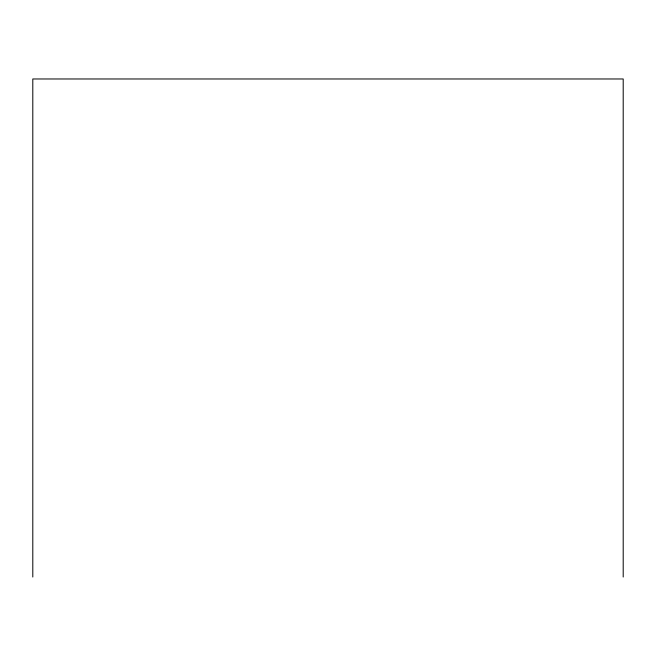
<?xml version="1.0" encoding="UTF-8"?>
<svg xmlns="http://www.w3.org/2000/svg" width="656" height="656" viewBox="0 0 656 656"><rect width="100%" height="100%" fill="white"/><g stroke="black" fill="none" stroke-linecap="round" stroke-linejoin="round"><path stroke-width="0.98" d="M623.2 577.026L623.2 78.974L32.8 78.974L32.8 577.026"/></g></svg>
